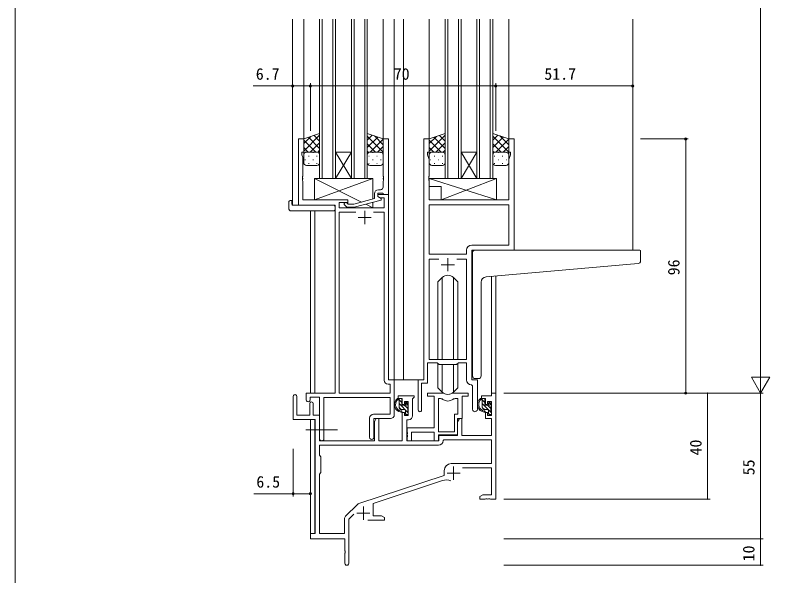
# Model space of a CAD drawing. Units: millimetres, scale not verified. Extents: x -567 to 567, y -403 to 403.
# Drawn here: x -562.7 to -277.7, y -224.2 to -12.4 of the extents above; entities that cross this region are included whole.
import ezdxf
from ezdxf.enums import TextEntityAlignment as Align

# ---------------------------------------------------------------- set-up
doc = ezdxf.new("R2010")
doc.units = ezdxf.units.MM
doc.header["$LTSCALE"] = 2
doc.linetypes.add('CHAIN2', pattern=[12, 9, -1, 1, -1])
for name, color, linetype, lineweight in [('0-1_USER1', 4, 'Continuous', 9), ('0-2_YKK_ZWAK', 2, 'Continuous', 9), ('0-3_YKK_11', 7, 'Continuous', 9), ('0-4_YKK_12', 6, 'Continuous', 9), ('0-5_YKK_13', 7, 'Continuous', 9)]:
    doc.layers.add(name, color=color, linetype=linetype, lineweight=lineweight)
doc.styles.add('ＭＳ ゴシック', font='')
doc.styles.get('ＭＳ ゴシック').set_extended_font_data('MS Gothic')

msp = doc.modelspace()

# ---------------------------------------------------------------- linework, layer by layer
at = {"layer": '0-1_USER1'}
for p, q in [((-453.743, -63.785), (-447.743, -57.785)), ((-453.743, -60.956), (-451.038, -58.251)), ((-449.223, -64.153), (-453.743, -59.633)), ((-447.743, -62.804), (-451.981, -58.566)), ((-447.743, -59.976), (-449.86, -57.858)), ((-429.743, -59.576), (-427.926, -57.758)), ((-423.743, -64.185), (-429.743, -58.185)), ((-429.743, -62.404), (-425.804, -58.466)), ((-428.663, -64.153), (-423.743, -59.233)), ((-423.743, -61.356), (-427.048, -58.051)), ((-406.343, -63.785), (-400.343, -57.785)), ((-406.343, -60.956), (-403.638, -58.251)), ((-401.823, -64.153), (-406.343, -59.633)), ((-400.343, -62.804), (-404.581, -58.566)), ((-400.343, -59.976), (-402.46, -57.859)), ((-382.343, -59.576), (-380.526, -57.759)), ((-376.343, -64.185), (-382.343, -58.185)), ((-382.343, -62.404), (-378.404, -58.466)), ((-381.263, -64.153), (-376.343, -59.233)), ((-376.343, -61.356), (-379.648, -58.051)), ((-452.051, -64.153), (-453.743, -62.461)), ((-451.283, -64.153), (-447.743, -60.613)), ((-426.603, -64.153), (-429.743, -61.013)), ((-425.835, -64.153), (-423.743, -62.061)), ((-404.651, -64.153), (-406.343, -62.461)), ((-403.883, -64.153), (-400.343, -60.613)), ((-379.203, -64.153), (-382.343, -61.013)), ((-378.435, -64.153), (-376.343, -62.061)), ((-453.743, -68.153), (-453.743, -65.153)), ((-453.158, -64.243), (-453.123, -64.243)), ((-452.743, -64.153), (-448.743, -64.153)), ((-452.743, -64.153), (-448.743, -64.153)), ((-450.293, -64.243), (-450.093, -64.243)), ((-448.487, -64.186), (-447.743, -63.441)), ((-447.743, -65.153), (-447.743, -68.153)), ((-429.277, -64.307), (-429.743, -63.841)), ((-429.743, -65.153), (-429.743, -68.153)), ((-424.743, -64.153), (-428.743, -64.153)), ((-424.743, -64.153), (-428.743, -64.153)), ((-427.593, -64.243), (-427.793, -64.243)), ((-424.563, -64.243), (-424.763, -64.243)), ((-423.771, -64.917), (-423.743, -64.889)), ((-423.743, -68.153), (-423.743, -65.153)), ((-406.343, -68.153), (-406.343, -65.153)), ((-405.758, -64.243), (-405.723, -64.243)), ((-405.343, -64.153), (-401.343, -64.153)), ((-405.343, -64.153), (-401.343, -64.153)), ((-402.893, -64.243), (-402.693, -64.243)), ((-401.087, -64.186), (-400.343, -63.441)), ((-400.343, -65.153), (-400.343, -68.153)), ((-381.877, -64.307), (-382.343, -63.841)), ((-382.343, -65.153), (-382.343, -68.153)), ((-377.343, -64.153), (-381.343, -64.153)), ((-377.343, -64.153), (-381.343, -64.153)), ((-380.193, -64.243), (-380.393, -64.243)), ((-377.163, -64.243), (-377.363, -64.243)), ((-376.371, -64.917), (-376.343, -64.889)), ((-376.343, -68.153), (-376.343, -65.153)), ((-453.323, -67.073), (-453.123, -67.073)), ((-451.908, -65.658), (-451.708, -65.658)), ((-450.293, -67.073), (-450.093, -67.073)), ((-448.878, -65.658), (-448.678, -65.658)), ((-429.008, -65.658), (-429.208, -65.658)), ((-427.593, -67.073), (-427.793, -67.073)), ((-425.978, -65.658), (-426.178, -65.658)), ((-424.563, -67.073), (-424.763, -67.073)), ((-405.923, -67.073), (-405.723, -67.073)), ((-404.508, -65.658), (-404.308, -65.658)), ((-402.893, -67.073), (-402.693, -67.073)), ((-401.478, -65.658), (-401.278, -65.658)), ((-381.608, -65.658), (-381.808, -65.658)), ((-380.193, -67.073), (-380.393, -67.073)), ((-378.578, -65.658), (-378.778, -65.658)), ((-377.163, -67.073), (-377.363, -67.073)), ((-448.743, -69.153), (-452.743, -69.153)), ((-451.908, -68.488), (-451.708, -68.488)), ((-448.878, -68.488), (-448.678, -68.488)), ((-429.008, -68.488), (-429.208, -68.488)), ((-428.743, -69.153), (-424.743, -69.153)), ((-425.978, -68.488), (-426.178, -68.488)), ((-401.343, -69.153), (-405.343, -69.153)), ((-404.508, -68.488), (-404.308, -68.488)), ((-401.478, -68.488), (-401.278, -68.488)), ((-381.608, -68.488), (-381.808, -68.488)), ((-381.343, -69.153), (-377.343, -69.153)), ((-378.578, -68.488), (-378.778, -68.488)), ((-449.643, -82.153), (-427.643, -74.153)), ((-431.965, -82.992), (-449.643, -74.153)), ((-380.917, -74.153), (-406.413, -74.153)), ((-406.413, -74.153), (-406.413, -77.153)), ((-380.917, -82.153), (-406.413, -74.153)), ((-401.917, -82.153), (-380.917, -74.153)), ((-380.917, -74.153), (-380.917, -82.153)), ((-401.917, -77.153), (-406.413, -77.153)), ((-401.917, -77.153), (-401.917, -82.153)), ((-380.917, -82.153), (-401.917, -82.153)), ((-459.431, -85.34), (-459.431, -82.965)), ((-458.243, -83.853), (-458.243, -82.961)), ((-457.943, -84.153), (-442.443, -84.153)), ((-441.943, -84.653), (-441.943, -85.34)), ((-441.943, -85.34), (-441.943, -85.84)), ((-427.643, -85.153), (-430.347, -83.801)), ((-458.431, -86.34), (-442.443, -86.34)), ((-390.043, -110.704), (-390.043, -102.153)), ((-389.043, -101.153), (-326.843, -101.153)), ((-326.543, -105.236), (-326.543, -101.453)), ((-384.917, -111.26), (-327.456, -106.233)), ((-390.043, -110.704), (-390.043, -111.708)), ((-401.464, -111.531), (-403.093, -113.16)), ((-403.093, -142.453), (-403.093, -113.16)), ((-401.461, -142.453), (-401.461, -111.528)), ((-397.225, -142.453), (-397.225, -111.528)), ((-397.222, -111.531), (-395.593, -113.16)), ((-395.593, -142.453), (-395.593, -113.16)), ((-390.043, -148.653), (-390.043, -111.708)), ((-386.743, -148.653), (-386.743, -113.252)), ((-403.093, -153.145), (-403.093, -143.903)), ((-401.461, -154.778), (-401.461, -144.383)), ((-397.225, -154.778), (-397.225, -144.383)), ((-395.593, -153.145), (-395.593, -143.903)), ((-387.743, -149.653), (-389.043, -149.653)), ((-401.464, -154.774), (-403.093, -153.145)), ((-397.222, -154.774), (-395.593, -153.145)), ((-417.073, -157.153), (-418.373, -157.153)), ((-417.773, -160.353), (-417.773, -157.153)), ((-416.773, -158.678), (-417.773, -157.678)), ((-414.273, -162.592), (-417.773, -159.092)), ((-416.773, -159.453), (-416.773, -157.453)), ((-415.373, -158.953), (-415.373, -159.292)), ((-414.273, -159.764), (-415.29, -158.746)), ((-414.361, -159.241), (-414.861, -158.741)), ((-414.273, -160.053), (-414.273, -159.453)), ((-385.673, -157.153), (-386.973, -157.153)), ((-386.373, -160.353), (-386.373, -157.153)), ((-385.373, -158.678), (-386.373, -157.678)), ((-382.873, -162.592), (-386.373, -159.092)), ((-385.373, -159.453), (-385.373, -157.453)), ((-383.973, -158.953), (-383.973, -159.292)), ((-382.873, -159.764), (-383.89, -158.746)), ((-382.961, -159.241), (-383.461, -158.741)), ((-382.873, -160.053), (-382.873, -159.453)), ((-416.941, -161.339), (-417.759, -160.521)), ((-415.673, -161.353), (-416.773, -161.353)), ((-415.834, -159.753), (-416.473, -159.753)), ((-414.473, -160.978), (-415.466, -159.985)), ((-415.373, -161.653), (-415.373, -162.953)), ((-414.473, -162.253), (-414.473, -160.253)), ((-385.541, -161.339), (-386.359, -160.521)), ((-384.273, -161.353), (-385.373, -161.353)), ((-384.434, -159.753), (-385.073, -159.753)), ((-383.073, -160.978), (-384.066, -159.985)), ((-383.973, -161.653), (-383.973, -162.953)), ((-383.073, -162.253), (-383.073, -160.253)), ((-415.027, -163.253), (-415.373, -162.906)), ((-415.073, -163.253), (-414.573, -163.253)), ((-414.273, -162.953), (-414.273, -162.453)), ((-383.627, -163.253), (-383.973, -162.906)), ((-383.673, -163.253), (-383.173, -163.253)), ((-382.873, -162.953), (-382.873, -162.453))]:
    msp.add_line(p, q, dxfattribs=at)
at = {"layer": '0-1_USER1', "linetype": 'CHAIN2'}
msp.add_line((-452.943, -168.953), (-440.955, -168.953), dxfattribs=at)
at = {"layer": '0-1_USER1'}
for points in [[(-447.743, -65.153), (-447.743, -57.153), (-453.743, -59.153), (-453.743, -65.153)], [(-429.743, -65.153), (-429.743, -57.153), (-423.743, -59.153), (-423.743, -65.153)], [(-400.343, -65.153), (-400.343, -57.153), (-406.343, -59.153), (-406.343, -65.153)], [(-382.343, -65.153), (-382.343, -57.153), (-376.343, -59.153), (-376.343, -65.153)], [(-449.643, -82.153), (-449.643, -74.153), (-427.643, -74.153), (-427.643, -81.834)], [(-458.431, -82.461), (-458.243, -82.461), (-458.243, -82.961)], [(-437.143, -83.604), (-437.143, -82.153), (-449.643, -82.153)], [(-427.643, -83.076), (-427.643, -85.153), (-437.143, -85.153), (-437.143, -84.953)]]:
    msp.add_lwpolyline(points, dxfattribs=at)
for centre, radius, start, end in [((-452.743, -65.153), 1, 89.9999, 179.9999), ((-452.743, -65.153), 1, 89.9999, 179.9999), ((-448.743, -65.153), 1, 359.9999, 89.9999), ((-448.743, -65.153), 1, 359.9999, 89.9999), ((-428.743, -65.153), 1, 90.0001, 180.0001), ((-428.743, -65.153), 1, 90.0001, 180.0001), ((-424.743, -65.153), 1, 0.0001, 90.0001), ((-424.743, -65.153), 1, 0.0001, 90.0001), ((-405.343, -65.153), 1, 89.9999, 179.9999), ((-405.343, -65.153), 1, 89.9999, 179.9999), ((-401.343, -65.153), 1, 359.9999, 89.9999), ((-401.343, -65.153), 1, 359.9999, 89.9999), ((-381.343, -65.153), 1, 90.0001, 180.0001), ((-381.343, -65.153), 1, 90.0001, 180.0001), ((-377.343, -65.153), 1, 0.0001, 90.0001), ((-377.343, -65.153), 1, 0.0001, 90.0001), ((-452.743, -68.153), 1, 179.9999, 269.9999), ((-448.743, -68.153), 1, 269.9999, 359.9999), ((-428.743, -68.153), 1, 180.0001, 270.0001), ((-424.743, -68.153), 1, 270.0001, 0.0001), ((-405.343, -68.153), 1, 179.9999, 269.9999), ((-401.343, -68.153), 1, 269.9999, 359.9999), ((-381.343, -68.153), 1, 180.0001, 270.0001), ((-377.343, -68.153), 1, 270.0001, 0.0001), ((-458.966, -82.949), 0.462, 136.9505, 182.04653), ((-458.661, -83.591), 1.153, 78.49471, 123.87699), ((-458.431, -85.34), 1, 180, 269.99494), ((-457.943, -83.853), 0.3, 180, 270), ((-442.443, -84.653), 0.5, 0, 90), ((-442.443, -85.84), 0.5, 269.9989, 0), ((-389.043, -102.153), 1, 135.573, 180), ((-389.043, -102.153), 1, 90, 135.573), ((-389.043, -102.153), 1, 121.36694, 135.573), ((-326.843, -101.453), 0.3, 0, 90), ((-327.543, -105.236), 1, 275, 0), ((-399.343, -113.653), 3, 45, 135), ((-384.743, -113.252), 2, 95, 180), ((-389.043, -148.653), 1, 180, 270), ((-387.743, -148.653), 1, 270, 0), ((-399.343, -152.653), 3, 225, 315), ((-416.659, -159.474), 2.885, 126.45193, 263.90389), ((-416.573, -159.44), 2.504, 139.45806, 259.25217), ((-418.633, -157.557), 0.3, 301.6219, 336.95039), ((-418.173, -157.753), 0.2, 36.8699, 156.95039), ((-417.773, -157.453), 0.3, 216.8699, 270), ((-417.073, -157.453), 0.3, 0, 90), ((-416.473, -159.453), 0.3, 180, 270), ((-415.373, -159.753), 0.25, 213.05573, 56.94427), ((-415.073, -158.953), 0.3, 45, 180), ((-415.073, -159.292), 0.3, 180, 236.94427), ((-414.573, -159.453), 0.3, 0, 45), ((-385.259, -159.474), 2.885, 126.45193, 263.90389), ((-385.173, -159.44), 2.504, 139.45806, 259.25217), ((-387.233, -157.557), 0.3, 301.6219, 336.95039), ((-386.773, -157.753), 0.2, 36.8699, 156.95039), ((-386.373, -157.453), 0.3, 216.8699, 270), ((-385.673, -157.453), 0.3, 0, 90), ((-385.073, -159.453), 0.3, 180, 270), ((-383.973, -159.753), 0.25, 213.05573, 56.94427), ((-383.673, -158.953), 0.3, 45, 180), ((-383.673, -159.292), 0.3, 180, 236.94427), ((-383.173, -159.453), 0.3, 0, 45), ((-416.773, -160.353), 1, 180, 270), ((-416.895, -162.103), 0.25, 253.6388, 125.58163), ((-415.834, -160.053), 0.3, 33.05573, 90), ((-415.673, -161.653), 0.3, 0, 90), ((-414.473, -160.053), 0.2, 270, 0), ((-414.473, -162.453), 0.2, 0, 90), ((-385.373, -160.353), 1, 180, 270), ((-385.495, -162.103), 0.25, 253.6388, 125.58163), ((-384.434, -160.053), 0.3, 33.05573, 90), ((-384.273, -161.653), 0.3, 0, 90), ((-383.073, -160.053), 0.2, 270, 0), ((-383.073, -162.453), 0.2, 0, 90), ((-415.073, -162.953), 0.3, 180, 270), ((-414.573, -162.953), 0.3, 270, 0), ((-383.673, -162.953), 0.3, 180, 270), ((-383.173, -162.953), 0.3, 270, 0)]:
    msp.add_arc(centre, radius, start, end, dxfattribs=at)
at = {"layer": '0-2_YKK_ZWAK'}
for p, q in [((-457.943, -13.903), (-457.943, -84.153)), ((-453.743, -13.903), (-453.743, -59.649)), ((-447.743, -74.153), (-447.743, -13.903)), ((-446.743, -13.903), (-446.743, -74.153)), ((-442.743, -74.153), (-442.743, -13.903)), ((-435.743, -74.153), (-435.743, -13.903)), ((-434.743, -13.903), (-434.743, -74.153)), ((-430.743, -74.153), (-430.743, -13.903)), ((-423.743, -13.903), (-423.743, -59.638)), ((-419.543, -13.903), (-419.543, -150.153)), ((-416.043, -13.903), (-416.043, -150.153)), ((-406.343, -13.903), (-406.343, -59.653)), ((-400.343, -74.153), (-400.343, -13.903)), ((-399.343, -13.903), (-399.343, -74.153)), ((-395.343, -74.153), (-395.343, -13.903)), ((-388.343, -74.153), (-388.343, -13.903)), ((-387.343, -13.903), (-387.343, -74.153)), ((-383.343, -74.153), (-383.343, -13.903)), ((-376.343, -13.903), (-376.343, -59.653)), ((-329.543, -13.922), (-329.543, -101.172)), ((-441.743, -64.153), (-435.743, -64.153)), ((-441.743, -74.153), (-435.743, -64.153)), ((-435.743, -74.153), (-441.743, -64.153)), ((-394.343, -64.153), (-388.343, -64.153)), ((-394.343, -74.153), (-388.343, -64.153)), ((-388.343, -74.153), (-394.343, -64.153)), ((-441.743, -74.153), (-435.743, -74.153)), ((-394.343, -74.153), (-388.343, -74.153)), ((-455.443, -84.153), (-457.943, -84.153)), ((-451.243, -86.34), (-451.243, -155.153)), ((-449.613, -86.34), (-449.613, -155.153)), ((-381.243, -110.938), (-381.243, -155.153)), ((-419.843, -150.153), (-416.043, -150.153)), ((-416.043, -150.153), (-410.243, -150.153)), ((-451.243, -165.053), (-451.243, -208.453)), ((-449.613, -165.082), (-449.613, -208.123))]:
    msp.add_line(p, q, dxfattribs=at)
for points in [[(-441.743, -13.903), (-441.743, -74.153), (-447.743, -74.153)], [(-429.743, -13.903), (-429.743, -74.153), (-435.743, -74.153)], [(-394.343, -13.903), (-394.343, -74.153), (-400.343, -74.153)], [(-382.343, -13.903), (-382.343, -74.153), (-388.343, -74.153)], [(-382.873, -111.081), (-382.873, -155.153), (-381.243, -155.153)]]:
    msp.add_lwpolyline(points, dxfattribs=at)
at = {"layer": '0-3_YKK_11'}
for p, q in [((-424.743, -78.353), (-425.543, -78.353)), ((-376.273, -84.083), (-406.413, -84.083)), ((-434.093, -86.783), (-440.313, -86.783)), ((-430.743, -86.353), (-430.743, -91.353)), ((-433.243, -88.853), (-428.243, -88.853)), ((-399.343, -104.153), (-399.343, -109.153)), ((-395.993, -104.583), (-392.273, -104.583)), ((-401.843, -106.653), (-396.843, -106.653)), ((-402.813, -169.753), (-402.813, -157.153)), ((-428.873, -164.623), (-428.873, -171.838)), ((-402.913, -174.783), (-447.813, -174.783)), ((-397.143, -182.853), (-397.143, -187.853)), ((-399.643, -185.353), (-394.643, -185.353)), ((-437.934, -201.643), (-433.495, -197.205)), ((-431.243, -197.953), (-431.243, -202.953)), ((-433.743, -200.453), (-428.743, -200.453))]:
    msp.add_line(p, q, dxfattribs=at)
for points in [[(-419.543, -163.253), (-419.543, -150.153), (-421.743, -150.153), (-421.743, -80.153), (-425.743, -80.153), (-425.743, -80.953), (-424.877, -81.453), (-423.373, -81.453), (-423.373, -85.153), (-440.313, -85.153), (-440.313, -83.153), (-437.143, -83.153), (-437.143, -82.153), (-454.113, -82.153), (-454.113, -75.111), (-454.233, -74.928), (-454.233, -74.378), (-454.113, -74.194), (-454.113, -74.111), (-454.233, -73.928), (-454.233, -73.378), (-454.113, -73.194), (-454.113, -66.064), (-454.443, -65.157), (-454.443, -64.153), (-453.743, -64.153), (-453.743, -59.153), (-455.743, -59.153), (-455.743, -84.153), (-441.943, -84.153)], [(-421.743, -80.153), (-421.743, -59.153), (-423.743, -59.153), (-423.743, -73.194), (-423.623, -73.378), (-423.623, -73.928), (-423.743, -74.111), (-423.743, -74.194), (-423.623, -74.378), (-423.623, -74.928), (-423.743, -75.111), (-423.743, -77.353)], [(-408.343, -150.153), (-408.343, -59.153), (-406.343, -59.153), (-406.343, -64.153), (-407.043, -64.153), (-407.043, -65.153), (-406.413, -66.884), (-406.413, -73.194), (-406.533, -73.378), (-406.533, -73.928), (-406.413, -74.111), (-406.413, -74.194), (-406.533, -74.378), (-406.533, -74.928), (-406.413, -75.111), (-406.413, -82.153), (-376.273, -82.153), (-376.273, -66.884), (-375.643, -65.153), (-375.643, -64.153), (-376.343, -64.153), (-376.343, -59.153), (-374.343, -59.153), (-374.343, -101.153), (-390.343, -101.153), (-390.343, -150.153), (-388.143, -150.153), (-388.143, -161.188)], [(-438.267, -84.177), (-437.492, -84.953), (-434.646, -84.953), (-424.543, -82.246), (-424.543, -81.646), (-425.743, -80.953), (-425.743, -79.653), (-423.943, -79.653), (-423.743, -79.853), (-423.443, -80.153), (-421.743, -80.153)], [(-427.043, -79.853), (-427.043, -81.673), (-434.804, -83.753), (-436.995, -83.753), (-437.419, -83.328)], [(-441.943, -84.153), (-441.943, -155.153), (-452.843, -155.153), (-452.843, -157.703)], [(-376.273, -84.083), (-406.413, -84.083), (-406.413, -102.653), (-392.273, -102.653), (-392.273, -101.223)], [(-390.273, -99.223), (-376.273, -99.223), (-376.273, -84.083)], [(-434.093, -86.783), (-440.313, -86.783), (-440.313, -155.153), (-421.173, -155.153), (-421.173, -151.783), (-421.873, -151.783)], [(-423.373, -150.283), (-423.373, -86.783), (-427.393, -86.783)], [(-395.993, -104.583), (-392.273, -104.583), (-392.273, -142.453), (-406.413, -142.453), (-406.413, -104.583), (-402.693, -104.583)], [(-392.273, -150.083), (-392.273, -143.653), (-395.343, -143.653), (-396.073, -144.383), (-402.613, -144.383), (-403.343, -143.653), (-407.043, -143.653), (-407.043, -151.453), (-409.243, -151.453), (-409.243, -161.503)], [(-410.543, -161.503), (-410.543, -150.153), (-408.343, -150.153)], [(-390.073, -161.188), (-390.073, -152.381), (-390.36, -152.081)], [(-457.743, -156.353), (-457.743, -165.053), (-449.443, -165.053), (-449.443, -208.153), (-451.243, -208.153), (-451.243, -210.153), (-438.243, -210.153), (-438.243, -214.694), (-438.123, -214.878), (-438.123, -215.428), (-438.243, -215.611), (-438.243, -219.403)], [(-451.443, -159.053), (-451.443, -163.453), (-456.343, -163.453), (-456.343, -156.353)], [(-451.343, -157.703), (-451.343, -156.653), (-447.743, -156.653), (-447.743, -172.338)], [(-412.643, -163.683), (-412.643, -157.253), (-412.343, -156.953), (-412.043, -156.653), (-412.043, -156.153), (-418.043, -156.153), (-418.043, -157.153), (-416.543, -157.153), (-416.543, -159.453), (-415.743, -159.453), (-415.743, -158.353), (-414.273, -158.353), (-414.273, -163.553), (-415.743, -163.553), (-415.743, -162.453), (-416.543, -162.453), (-416.543, -173.153), (-425.413, -173.153), (-425.413, -164.753), (-426.343, -164.753), (-427.043, -165.965), (-427.043, -173.153), (-447.743, -173.153), (-447.743, -163.453), (-450.243, -163.453), (-450.243, -159.053)], [(-393.857, -183.383), (-382.873, -183.383), (-382.873, -193.523), (-386.152, -193.523), (-387.243, -194.153), (-387.243, -195.153), (-385.201, -195.153), (-385.018, -195.033), (-384.468, -195.033), (-384.285, -195.153), (-384.201, -195.153), (-384.018, -195.033), (-383.468, -195.033), (-383.285, -195.153), (-381.243, -195.153), (-381.243, -155.153), (-382.873, -155.153), (-382.873, -156.153), (-386.643, -156.153), (-386.643, -157.153), (-385.143, -157.153), (-385.143, -159.453), (-384.343, -159.453), (-384.343, -158.353), (-382.873, -158.353), (-382.873, -163.553), (-384.343, -163.553), (-384.343, -162.453), (-385.143, -162.453), (-385.143, -164.753), (-382.873, -164.753), (-382.873, -171.153), (-394.013, -171.153), (-394.013, -164.753), (-394.943, -164.753), (-395.643, -165.965), (-395.643, -171.153), (-402.743, -171.153), (-402.743, -173.153), (-414.843, -173.153)], [(-404.443, -156.353), (-404.443, -168.253), (-414.643, -168.253), (-414.643, -169.794), (-414.523, -169.978), (-414.523, -170.528), (-414.643, -170.711), (-414.643, -170.794), (-414.523, -170.978), (-414.523, -171.528), (-414.643, -171.711), (-414.643, -173.153), (-413.013, -173.153), (-413.013, -169.883), (-404.443, -169.883), (-404.443, -173.153), (-402.813, -173.153), (-402.813, -170.953), (-395.643, -170.953), (-395.643, -164.753), (-393.943, -164.753), (-393.943, -156.353), (-391.643, -156.353), (-391.643, -155.153), (-397.096, -155.153)], [(-401.59, -155.153), (-407.043, -155.153), (-407.043, -156.353), (-404.443, -156.353)], [(-446.113, -172.338), (-446.113, -156.783), (-421.173, -156.783), (-421.173, -163.123), (-427.373, -163.123)], [(-402.813, -169.753), (-402.813, -157.153), (-402.441, -157.153)], [(-396.245, -157.153), (-395.573, -157.153), (-395.573, -163.123), (-396.843, -163.123), (-396.843, -169.753), (-402.813, -169.753)], [(-427.243, -171.838), (-427.243, -164.753), (-421.043, -164.753)], [(-414.843, -173.153), (-414.843, -165.183), (-414.143, -165.183)], [(-398.043, -181.753), (-382.873, -181.753), (-382.873, -172.783), (-400.815, -172.783), (-401.115, -173.068)], [(-402.913, -174.783), (-447.813, -174.783), (-447.813, -178.583), (-447.243, -179.153), (-447.243, -185.153), (-447.813, -185.723), (-447.813, -208.153), (-438.373, -208.153), (-438.373, -202.704)], [(-432.904, -196.841), (-400.743, -186.253), (-400.743, -184.453)], [(-429.593, -203.153), (-423.243, -203.153), (-423.243, -202.153), (-424.334, -201.523), (-427.543, -201.523), (-427.543, -196.792), (-401.316, -188.157)], [(-436.743, -219.403), (-436.743, -202.758), (-434.891, -200.906)]]:
    msp.add_lwpolyline(points, dxfattribs=at)
for centre, radius, start, end in [((-425.543, -79.853), 1.5, 90.00001, 179.99999), ((-424.743, -77.353), 1, 270.00001, 359.99999), ((-437.843, -83.753), 0.6, 44.99999, 225.00001), ((-390.273, -101.223), 2, 90.00001, 179.99999), ((-421.873, -150.283), 1.5, 180.00001, 269.99999), ((-390.273, -150.083), 2, 180, 267.50807), ((-457.043, -156.353), 0.7, 359.99999, 180.00001), ((-401.59, -157.153), 2, 64.91237, 90.00001), ((-399.343, -152.353), 3.3, 244.91238, 295.08762), ((-397.096, -157.153), 2, 89.99997, 115.08762), ((-452.093, -157.703), 0.75, 179.99999, 0.00001), ((-450.843, -159.053), 0.6, 359.99999, 180.00001), ((-402.441, -159.153), 2, 54.22519, 90.00004), ((-399.343, -154.853), 3.3, 234.22517, 305.77483), ((-396.245, -159.153), 2, 89.99996, 125.77481), ((-409.893, -161.503), 0.65, 179.99999, 0.00001), ((-389.108, -161.188), 0.965, 179.99999, 0.00001), ((-427.373, -164.623), 1.5, 90.00001, 179.99999), ((-421.043, -163.253), 1.5, 270.00001, 359.99999), ((-414.143, -163.683), 1.5, 270.00001, 359.99999), ((-446.928, -172.338), 0.815, 179.99999, 0.00001), ((-428.058, -171.838), 0.815, 179.99999, 0.00001), ((-402.913, -172.983), 1.8, 270.00001, 357.27059), ((-398.043, -184.453), 2.7, 90.00001, 179.99999), ((-399.908, -192.432), 4.5, 68.66068, 108.22312), ((-432.435, -198.266), 1.5, 108.22315, 134.99999), ((-436.873, -202.704), 1.5, 134.99999, 179.99998), ((-437.493, -219.403), 0.75, 179.99999, 0.00001)]:
    msp.add_arc(centre, radius, start, end, dxfattribs=at)
at = {"layer": '0-4_YKK_12'}
for p, q in [((-281.243, 237.847), (-281.243, -148.153)), ((-451.243, -56.153), (-451.243, -38.153)), ((-451.243, -56.153), (-451.243, -38.153)), ((-451.243, -39.153), (-381.243, -39.153)), ((-381.243, -56.153), (-381.243, -38.153)), ((-381.243, -56.153), (-381.243, -38.153)), ((-381.243, -39.153), (-329.543, -39.153)), ((-329.543, -56.153), (-329.543, -38.153)), ((-326.543, -59.153), (-308.543, -59.153)), ((-309.543, -155.153), (-309.543, -59.153)), ((-281.243, -155.153), (-281.243, -143.028)), ((-281.243, -155.153), (-284.743, -149.091)), ((-277.743, -149.091), (-284.743, -149.091)), ((-281.243, -155.153), (-277.743, -149.091)), ((-378.243, -155.153), (-280.243, -155.153)), ((-378.243, -155.153), (-300.243, -155.153)), ((-378.243, -155.153), (-280.243, -155.153)), ((-326.543, -155.153), (-308.543, -155.153)), ((-301.243, -155.153), (-301.243, -195.153)), ((-281.243, -155.153), (-281.243, -210.153)), ((-457.743, -176.153), (-457.743, -194.153)), ((-451.243, -176.153), (-451.243, -194.153)), ((-378.243, -195.153), (-300.243, -195.153)), ((-378.243, -210.153), (-280.243, -210.153)), ((-378.243, -210.153), (-280.243, -210.153)), ((-281.243, -210.153), (-281.243, -220.153)), ((-378.243, -220.153), (-280.243, -220.153))]:
    msp.add_line(p, q, dxfattribs=at)
for points in [[(-451.243, -39.153), (-457.943, -39.153), (-472.843, -39.153)], [(-451.243, -193.153), (-457.743, -193.153), (-472.643, -193.153)]]:
    msp.add_lwpolyline(points, dxfattribs=at)
for centre in [(-457.943, -39.153), (-451.243, -39.153), (-451.243, -39.153), (-381.243, -39.153), (-381.243, -39.153), (-329.543, -39.153), (-309.543, -59.153), (-309.543, -155.153), (-457.743, -193.153), (-451.243, -193.153)]:
    msp.add_circle(centre, 0.425, dxfattribs=at)
for centre, start, end in [((-301.243, -155.153), 90, 270), ((-301.243, -155.153), 270, 90), ((-301.243, -195.153), 90, 270), ((-301.243, -195.153), 270, 90), ((-281.243, -210.153), 90, 270), ((-281.243, -210.153), 90, 270), ((-281.243, -210.153), 270, 90), ((-281.243, -210.153), 270, 90), ((-281.243, -220.153), 90, 270), ((-281.243, -220.153), 270, 90)]:
    msp.add_arc(centre, 0.106, start, end, dxfattribs=at)
at = {"layer": '0-5_YKK_13'}
msp.add_line((-562.726, -351), (-562.726, 399), dxfattribs=at)

# ---------------------------------------------------------------- texts
at = {"layer": '0-4_YKK_12', "style": 'ＭＳ ゴシック'}
for s, p in [('6.7', (-471.843, -38.153)), ('70', (-419.763, -38.153)), ('51.7', (-362.913, -38.153)), ('6.5', (-471.643, -192.153))]:
    msp.add_text(s, height=4.399, dxfattribs=at).set_placement(p, align=Align.BOTTOM_LEFT)
for s, p in [('96', (-310.543, -110.673)), ('40', (-302.243, -178.673)), ('55', (-282.243, -186.173)), ('10', (-282.243, -218.673))]:
    msp.add_text(s, height=4.399, rotation=90, dxfattribs=at).set_placement(p, align=Align.BOTTOM_LEFT)

doc.saveas('drawing.dxf')
